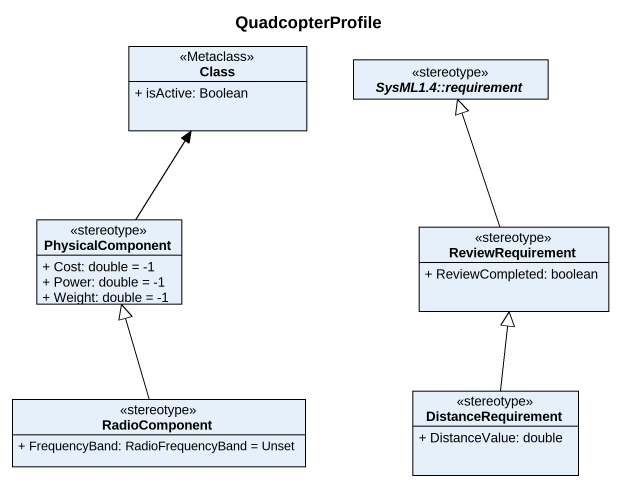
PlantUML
@startuml
title QuadcopterProfile
hide circle
hide empty members
skinparam classAttributeIconSize 0
class "Class" as Class_ <<Metaclass>> {
  + isActive: Boolean
}
abstract class "SysML1.4::requirement" as SysML1_4_requirement <<stereotype>>
class PhysicalComponent <<stereotype>> {
  + Cost: double = -1
  + Power: double = -1
  + Weight: double = -1
}
class ReviewRequirement <<stereotype>> {
  + ReviewCompleted: boolean
}
class RadioComponent <<stereotype>> {
  + FrequencyBand: RadioFrequencyBand = Unset
}
class DistanceRequirement <<stereotype>> {
  + DistanceValue: double
}
PhysicalComponent -up-> Class_
ReviewRequirement -up-|> SysML1_4_requirement
RadioComponent -up-|> PhysicalComponent
DistanceRequirement -up-|> ReviewRequirement
@enduml
